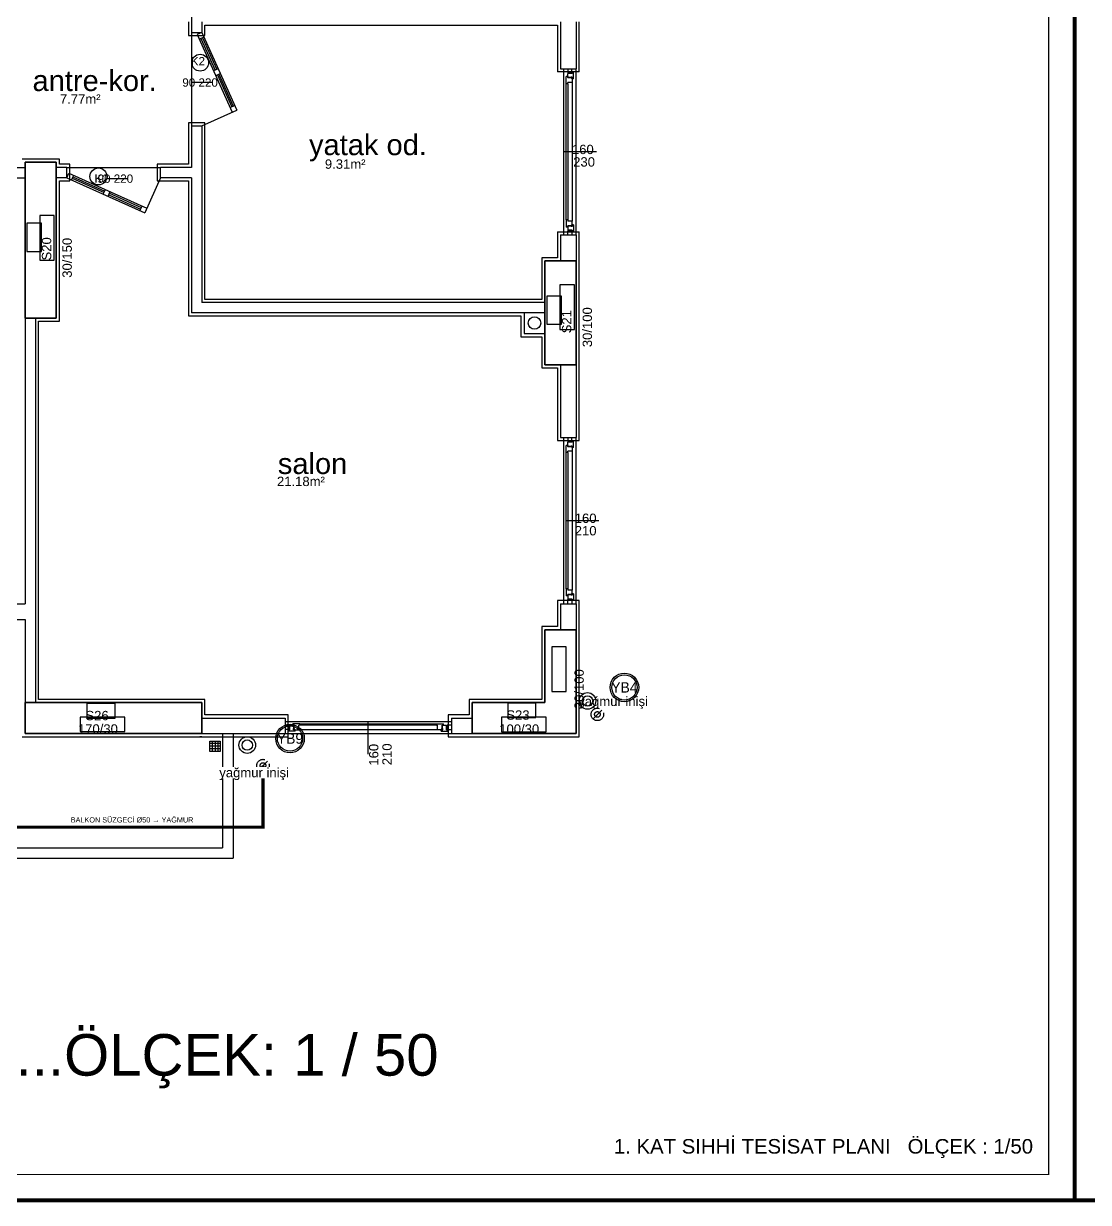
# Model space of a CAD drawing. Header units: centimetres. Extents: x -3962 to 31822, y -2 to 2802.
# Drawn here: x 11489 to 12513, y -2 to 1133 of the extents above; entities that cross this region are included whole.
import ezdxf
from ezdxf.enums import TextEntityAlignment as Align

# ---------------------------------------------------------------- set-up
doc = ezdxf.new("R2010")
doc.units = ezdxf.units.CM
doc.linetypes.add('YAGMUR HATTI', pattern=[36, 30, -6])
for name, color, linetype in [('ROTAS-KAT-ADI', 1, 'CONTINUOUS'), ('ROTAS-MIMARI', 8, 'CONTINUOUS'), ('ROTAS-MIMARI-KOLON', 8, 'CONTINUOUS'), ('ROTAS-MIMARI-YAZI', 8, 'CONTINUOUS'), ('ROTAS-PAFTA', 7, 'CONTINUOUS'), ('ROTAS-TEFRIS', 15, 'CONTINUOUS'), ('ROTAS-YAGMUR-BORUSU', 3, 'YAGMUR HATTI'), ('ROTAS-YAGMUR-BORUSU-CAP', 3, 'CONTINUOUS')]:
    doc.layers.add(name, color=color, linetype=linetype)
doc.styles.add('ROTAS', font='arial.ttf')

# ---------------------------------------------------------------- blocks, each defined once
blk = doc.blocks.new('ROTAS-KOLON-NO-YAGMUR')
for radius in [27.5, 24.3]:
    blk.add_circle((0, 0), radius)
blk.add_attdef('K', text='', height=20).set_placement((0, 0), align=Align.MIDDLE_CENTER)

msp = doc.modelspace()

# ---------------------------------------------------------------- linework, layer by layer
at = {"layer": 'ROTAS-MIMARI'}
for p, q in [((11650.4, 1154.2), (11650.4, 1124.2)), ((11647.4, 1134.2), (11647.4, 1121.2)), ((11650.4, 1124.2), (11660.4, 1124.2)), ((11650.4, 1124.2), (11650.4, 1034.2)), ((11660.4, 1124.2), (11655.9, 1122.2)), ((11660.4, 1134.2), (11660.4, 1124.2)), ((11660.4, 1124.2), (11694.1, 1049.4)), ((11663.4, 1121.2), (11663.4, 1131.2)), ((11663.4, 1131.2), (11710.4, 1131.2)), ((11710.4, 1131.2), (11985.4, 1131.2)), ((11985.4, 1131.2), (12002.4, 1131.2)), ((12002.4, 1131.2), (12002.4, 1086.2)), ((12005.4, 1134.2), (12005.4, 1089.2)), ((12020.4, 1134.2), (12020.4, 1089.2)), ((12023.4, 1086.2), (12023.4, 1134.2)), ((11647.4, 1121.2), (11663.4, 1121.2)), ((11655.9, 1122.2), (11689.5, 1047.3)), ((11662.5, 1119.7), (11657.9, 1117.6)), ((11659.5, 1118.4), (11673.3, 1087.8)), ((11661, 1119), (11674.7, 1088.4)), ((11676.2, 1089.1), (11671.7, 1087)), ((11678.3, 1084.5), (11673.7, 1082.5)), ((11675.3, 1083.2), (11689.1, 1052.6)), ((11676.8, 1083.8), (11690.5, 1053.2)), ((12023.4, 1086.2), (12002.4, 1086.2)), ((12005.4, 1089.2), (12020.4, 1089.2)), ((12008.6, 929.2), (12008.6, 1089.2)), ((12011, 1074.8), (12011, 1081.6)), ((12012.4, 1081.6), (12011, 1081.6)), ((12012.4, 1089.2), (12012.4, 1085.2)), ((12012.4, 1085.2), (12016.4, 1085.2)), ((12016.6, 1084.7), (12012.4, 1084.7)), ((12012.4, 1080.7), (12012.4, 1084.7)), ((12012.4, 1081.6), (12012.4, 1080.4)), ((12015.6, 1080.7), (12012.4, 1080.7)), ((12015.6, 1080.4), (12012.4, 1080.4)), ((12016.6, 1081), (12015.6, 1081)), ((12015.6, 1080.7), (12015.6, 1081)), ((12015.6, 1080.1), (12015.6, 1080.4)), ((12016.1, 1080.1), (12015.6, 1080.1)), ((12016.6, 1080.4), (12016.1, 1080.4)), ((12016.1, 1080.1), (12016.1, 1080.4)), ((12016.4, 1085.2), (12016.4, 1089.2)), ((12016.6, 1084.7), (12016.6, 1085.9)), ((12018, 1085.9), (12016.6, 1085.9)), ((12016.6, 1079.5), (12016.6, 1081)), ((12016.6, 1080.4), (12016.6, 1076)), ((12018, 1079.5), (12016.6, 1079.5)), ((12018, 1079.5), (12018, 1085.9)), ((12020.4, 929.2), (12020.4, 1089.2)), ((11669.9, 1075.8), (11650.6, 1075.8)), ((12011, 943.6), (12011, 1074.8)), ((12012.4, 1074.8), (12011, 1074.8)), ((12012.4, 1074.8), (12012.4, 1076)), ((12016.6, 1076), (12012.4, 1076)), ((12012.4, 1074.8), (12012.4, 943.6)), ((12016.6, 1076), (12016.6, 942.4)), ((11660.4, 1034.2), (11694.1, 1049.4)), ((11687.4, 1051.9), (11692, 1053.9)), ((11663.4, 1037.2), (11647.4, 1037.2)), ((11647.4, 1037.2), (11647.4, 997.2)), ((11650.4, 1034.2), (11650.4, 994.2)), ((11650.4, 1034.2), (11660.4, 1034.2)), ((11660.4, 1034.2), (11660.4, 864.2)), ((11663.4, 867.2), (11663.4, 1037.2)), ((11523.4, 1002.2), (11487.4, 1002.2)), ((11523.4, 997.2), (11523.4, 1002.2)), ((12040, 1009.2), (12008.6, 1009.2)), ((11479.9, 994.2), (11490.4, 994.2)), ((11530.5, 994.2), (11520.4, 994.2)), ((11533.5, 997.2), (11523.4, 997.2)), ((11530.5, 984.2), (11530.5, 994.2)), ((11530.5, 994.2), (11620.5, 994.2)), ((11530.5, 984.2), (11532.5, 988.8)), ((11532.5, 988.8), (11607.4, 955.1)), ((11533.5, 981.2), (11533.5, 997.2)), ((11647.4, 997.2), (11617.5, 997.2)), ((11617.5, 997.2), (11617.5, 981.2)), ((11650.4, 994.2), (11620.5, 994.2)), ((11620.5, 984.2), (11620.5, 994.2)), ((11479.9, 984.2), (11490.4, 984.2)), ((11530.5, 984.2), (11520.4, 984.2)), ((11523.4, 846.2), (11523.4, 981.2)), ((11523.4, 981.2), (11533.5, 981.2)), ((11530.5, 984.2), (11605.4, 950.6)), ((11535, 982.2), (11537.1, 986.7)), ((11535.7, 983.7), (11566.3, 969.9)), ((11536.4, 985.1), (11567, 971.4)), ((11588.7, 983.2), (11569.3, 983.2)), ((11620.5, 984.2), (11605.4, 950.6)), ((11617.5, 981.2), (11647.4, 981.2)), ((11650.4, 984.2), (11620.5, 984.2)), ((11647.4, 981.2), (11647.4, 851.2)), ((11650.4, 984.2), (11650.4, 854.2)), ((11565.6, 968.4), (11567.7, 973)), ((11570.2, 966.4), (11572.3, 970.9)), ((11570.9, 967.9), (11601.5, 954.1)), ((11571.5, 969.3), (11602.1, 955.6)), ((11602.9, 957.2), (11600.8, 952.6)), ((12012.4, 943.6), (12011, 943.6)), ((12011, 943.6), (12011, 936.8)), ((12012.4, 943.6), (12012.4, 942.4)), ((12016.6, 942.4), (12012.4, 942.4)), ((12016.6, 938), (12016.6, 942.4)), ((12002.4, 932.2), (12002.4, 907.2)), ((12002.4, 932.2), (12023.4, 932.2)), ((12012.4, 936.8), (12011, 936.8)), ((12012.4, 936.8), (12012.4, 938)), ((12015.6, 938), (12012.4, 938)), ((12012.4, 937.7), (12012.4, 933.7)), ((12015.6, 937.7), (12012.4, 937.7)), ((12016.6, 933.7), (12012.4, 933.7)), ((12012.4, 929.2), (12012.4, 933.2)), ((12012.4, 933.2), (12016.4, 933.2)), ((12016.1, 938.3), (12015.6, 938.3)), ((12015.6, 938.3), (12015.6, 938)), ((12015.6, 937.7), (12015.6, 937.4)), ((12016.6, 937.4), (12015.6, 937.4)), ((12016.1, 938.3), (12016.1, 938)), ((12016.6, 938), (12016.1, 938)), ((12016.4, 933.2), (12016.4, 929.2)), ((12018, 938.9), (12016.6, 938.9)), ((12016.6, 938.9), (12016.6, 937.4)), ((12016.6, 933.7), (12016.6, 932.5)), ((12018, 932.5), (12016.6, 932.5)), ((12018, 938.9), (12018, 932.5)), ((12023.4, 904.2), (12023.4, 932.2)), ((12005.4, 929.2), (12005.4, 904.2)), ((12005.4, 929.2), (12020.4, 929.2)), ((12020.4, 929.2), (12020.4, 904.2)), ((12002.4, 907.2), (11987.4, 907.2)), ((11987.4, 907.2), (11987.4, 867.2)), ((12023.4, 854.2), (12023.4, 904.2)), ((11990.4, 864.2), (11660.4, 864.2)), ((11987.4, 867.2), (11663.4, 867.2)), ((11647.4, 851.2), (11967.4, 851.2)), ((11990.4, 854.2), (11650.4, 854.2)), ((11967.4, 851.2), (11967.4, 831.2)), ((11970.4, 854.2), (11970.4, 834.2)), ((11970.4, 854.2), (11970.4, 834.2)), ((11970.4, 854.2), (11970.4, 834.2)), ((12023.4, 731.2), (12023.4, 854.2)), ((11490.4, 849.2), (11490.4, 574.2)), ((11500.4, 849.2), (11500.4, 479.2)), ((11503.4, 482.2), (11503.4, 846.2)), ((11503.4, 846.2), (11523.4, 846.2)), ((11967.4, 831.2), (11987.4, 831.2)), ((11970.4, 834.2), (11990.4, 834.2)), ((11987.4, 831.2), (11987.4, 801.2)), ((11987.4, 801.2), (12002.4, 801.2)), ((12002.4, 801.2), (12002.4, 731.2)), ((12005.4, 804.2), (12005.4, 734.2)), ((12020.4, 804.2), (12020.4, 734.2)), ((12002.4, 731.2), (12023.4, 731.2)), ((12005.4, 734.2), (12020.4, 734.2)), ((12008.6, 574.2), (12008.6, 734.2)), ((12011, 719.8), (12011, 726.6)), ((12012.4, 726.6), (12011, 726.6)), ((12012.4, 734.2), (12012.4, 730.2)), ((12012.4, 730.2), (12016.4, 730.2)), ((12016.6, 729.7), (12012.4, 729.7)), ((12012.4, 725.7), (12012.4, 729.7)), ((12012.4, 726.6), (12012.4, 725.4)), ((12016.4, 730.2), (12016.4, 734.2)), ((12016.6, 729.7), (12016.6, 730.9)), ((12018, 730.9), (12016.6, 730.9)), ((12018, 724.5), (12018, 730.9)), ((12020.4, 574.2), (12020.4, 734.2)), ((12011, 588.6), (12011, 719.8)), ((12012.4, 719.8), (12011, 719.8)), ((12015.6, 725.7), (12012.4, 725.7)), ((12015.6, 725.4), (12012.4, 725.4)), ((12012.4, 719.8), (12012.4, 721)), ((12016.6, 721), (12012.4, 721)), ((12012.4, 719.8), (12012.4, 588.6)), ((12016.6, 726), (12015.6, 726)), ((12015.6, 725.7), (12015.6, 726)), ((12015.6, 725.1), (12015.6, 725.4)), ((12016.1, 725.1), (12015.6, 725.1)), ((12016.6, 725.4), (12016.1, 725.4)), ((12016.1, 725.1), (12016.1, 725.4)), ((12016.6, 724.5), (12016.6, 726)), ((12016.6, 725.4), (12016.6, 721)), ((12018, 724.5), (12016.6, 724.5)), ((12016.6, 721), (12016.6, 587.4)), ((12010.8, 654.2), (12042.2, 654.2)), ((12012.4, 588.6), (12011, 588.6)), ((12011, 588.6), (12011, 581.8)), ((12012.4, 581.8), (12011, 581.8)), ((12012.4, 588.6), (12012.4, 587.4)), ((12016.6, 587.4), (12012.4, 587.4)), ((12012.4, 581.8), (12012.4, 583)), ((12015.6, 583), (12012.4, 583)), ((12012.4, 582.7), (12012.4, 578.7)), ((12015.6, 582.7), (12012.4, 582.7)), ((12016.6, 578.7), (12012.4, 578.7)), ((12016.1, 583.3), (12015.6, 583.3)), ((12015.6, 583.3), (12015.6, 583)), ((12015.6, 582.7), (12015.6, 582.4)), ((12016.6, 582.4), (12015.6, 582.4)), ((12016.1, 583.3), (12016.1, 583)), ((12016.6, 583), (12016.1, 583)), ((12016.6, 583), (12016.6, 587.4)), ((12018, 583.9), (12016.6, 583.9)), ((12016.6, 583.9), (12016.6, 582.4)), ((12016.6, 578.7), (12016.6, 577.5)), ((12018, 583.9), (12018, 577.5)), ((11460.4, 574.2), (11490.4, 574.2)), ((12023.4, 577.2), (12002.4, 577.2)), ((12002.4, 577.2), (12002.4, 552.3)), ((12005.4, 574.2), (12005.4, 549.3)), ((12005.4, 574.2), (12020.4, 574.2)), ((12012.4, 574.2), (12012.4, 578.2)), ((12012.4, 578.2), (12016.4, 578.2)), ((12016.4, 578.2), (12016.4, 574.2)), ((12018, 577.5), (12016.6, 577.5)), ((12020.4, 574.2), (12020.4, 549.3)), ((12023.4, 549.3), (12023.4, 577.2)), ((11460.4, 559.2), (11490.4, 559.2)), ((11490.4, 559.2), (11490.4, 479.2)), ((12002.4, 552.3), (11987.4, 552.3)), ((11987.4, 552.3), (11987.4, 482.2)), ((12023.4, 446.2), (12023.4, 549.3)), ((11663.4, 482.2), (11503.4, 482.2)), ((11663.4, 467.2), (11663.4, 482.2)), ((11987.4, 482.2), (11917.4, 482.2)), ((11917.4, 482.2), (11917.4, 467.2)), ((11743.4, 467.2), (11663.4, 467.2)), ((11743.4, 446.2), (11743.4, 467.2)), ((11897.4, 467.2), (11897.4, 446.2)), ((11917.4, 467.2), (11897.4, 467.2)), ((11660.4, 464.2), (11665.4, 464.2)), ((11660.4, 464.2), (11740.4, 464.2)), ((11740.4, 464.2), (11740.4, 449.2)), ((11740.4, 461), (11900.4, 461)), ((11740.4, 457.2), (11744.4, 457.2)), ((11744.4, 457.2), (11744.4, 453.2)), ((11748.9, 457.2), (11744.9, 457.2)), ((11744.9, 453), (11744.9, 457.2)), ((11748, 457.2), (11748, 458.6)), ((11754.8, 458.6), (11748, 458.6)), ((11748, 457.2), (11749.2, 457.2)), ((11748.9, 454), (11748.6, 454)), ((11748.6, 453), (11748.6, 454)), ((11748.9, 454), (11748.9, 457.2)), ((11749.2, 454), (11749.2, 457.2)), ((11749.5, 454), (11749.2, 454)), ((11749.5, 453.5), (11749.5, 454)), ((11753.6, 453), (11753.6, 457.2)), ((11754.8, 457.2), (11753.6, 457.2)), ((11754.8, 458.6), (11886, 458.6)), ((11754.8, 457.2), (11754.8, 458.6)), ((11886, 457.2), (11754.8, 457.2)), ((11820.4, 429.6), (11820.4, 461)), ((11886, 458.6), (11892.8, 458.6)), ((11886, 457.2), (11886, 458.6)), ((11886, 457.2), (11887.2, 457.2)), ((11887.2, 453), (11887.2, 457.2)), ((11891.3, 454), (11891.6, 454)), ((11891.3, 453.5), (11891.3, 454)), ((11891.6, 454), (11891.6, 457.2)), ((11892.8, 457.2), (11891.6, 457.2)), ((11891.9, 454), (11891.9, 457.2)), ((11891.9, 457.2), (11895.9, 457.2)), ((11891.9, 454), (11892.2, 454)), ((11892.2, 453), (11892.2, 454)), ((11892.8, 457.2), (11892.8, 458.6)), ((11895.9, 453), (11895.9, 457.2)), ((11900.4, 457.2), (11896.4, 457.2)), ((11896.4, 457.2), (11896.4, 453.2)), ((11900.4, 464.2), (11920.4, 464.2)), ((11900.4, 464.2), (11900.4, 449.2)), ((11487.4, 446.2), (11660.4, 446.2)), ((11660.4, 446.2), (11658.4, 446.2)), ((11658.4, 446.2), (11743.4, 446.2)), ((11660.4, 449.2), (11665.4, 449.2)), ((11660.4, 449.2), (11740.4, 449.2)), ((11744.4, 453.2), (11740.4, 453.2)), ((11740.4, 449.2), (11900.4, 449.2)), ((11743.7, 451.6), (11743.7, 453)), ((11744.9, 453), (11743.7, 453)), ((11750.1, 451.6), (11743.7, 451.6)), ((11750.1, 453), (11748.6, 453)), ((11749.5, 453.5), (11749.2, 453.5)), ((11749.2, 453), (11749.2, 453.5)), ((11749.2, 453), (11753.6, 453)), ((11750.1, 451.6), (11750.1, 453)), ((11887.2, 453), (11753.6, 453)), ((11891.6, 453), (11887.2, 453)), ((11890.7, 453), (11892.2, 453)), ((11890.7, 451.6), (11890.7, 453)), ((11890.7, 451.6), (11897.1, 451.6)), ((11891.3, 453.5), (11891.6, 453.5)), ((11891.6, 453), (11891.6, 453.5)), ((11895.9, 453), (11897.1, 453)), ((11896.4, 453.2), (11900.4, 453.2)), ((11897.1, 451.6), (11897.1, 453)), ((11897.4, 446.2), (11920.4, 446.2)), ((11900.4, 449.2), (11920.4, 449.2)), ((11920.4, 446.2), (12023.4, 446.2)), ((11668.1, 432.1), (11668.1, 442.1)), ((11668.1, 442.1), (11678.1, 442.1)), ((11678.1, 439.6), (11668.1, 439.6)), ((11678.1, 437.1), (11668.1, 437.1)), ((11678.1, 434.6), (11668.1, 434.6)), ((11678.1, 432.1), (11668.1, 432.1)), ((11670.4, 442.1), (11670.4, 432.1)), ((11673.1, 442.1), (11673.1, 432.1)), ((11675.7, 442.1), (11675.7, 432.1)), ((11678.1, 442.1), (11678.1, 432.1))]:
    msp.add_line(p, q, dxfattribs=at)
for points in [[(11490.4, 999.2), (11520.4, 999.2)], [(11490.4, 849.2), (11490.4, 999.2)], [(11520.4, 999.2), (11520.4, 849.2)], [(11990.4, 804.2), (11990.4, 904.2)], [(11990.4, 904.2), (12020.4, 904.2)], [(12020.4, 904.2), (12020.4, 804.2)], [(11520.4, 849.2), (11490.4, 849.2)], [(12020.4, 804.2), (11990.4, 804.2)], [(11990.4, 479.2), (11990.4, 549.2)], [(11990.4, 549.2), (12020.4, 549.2)], [(12020.4, 549.2), (12020.4, 449.2)], [(11490.4, 479.2), (11660.4, 479.2)], [(11490.4, 449.2), (11490.4, 479.2)], [(11660.4, 479.2), (11660.4, 449.2)], [(11920.4, 479.2), (11990.4, 479.2)], [(11920.4, 449.2), (11920.4, 479.2)], [(11660.4, 449.2), (11490.4, 449.2)], [(11680.4, 449.2), (11680.4, 339.2)], [(11690.4, 449.2), (11690.4, 329.2)], [(12020.4, 449.2), (11920.4, 449.2)], [(11310.4, 339.2), (11680.4, 339.2)], [(11310.4, 329.2), (11690.4, 329.2)]]:
    msp.add_lwpolyline(points, dxfattribs=at)
for centre, radius in [((11658.8, 1095), 8.14), ((11560.9, 985.5), 8.14), ((11980.4, 844.4), 6.03), ((12031.4, 480.7), 8), ((12031.4, 480.7), 5), ((11704.1, 438.2), 8), ((11704.1, 438.2), 5)]:
    msp.add_circle(centre, radius, dxfattribs=at)
at = {"layer": 'ROTAS-MIMARI-KOLON'}
for points in [[(11520.4, 999.2), (11490.4, 999.2), (11490.4, 849.2), (11520.4, 849.2), (11520.4, 999.2)], [(11518.4, 904.8), (11518.4, 947.9), (11504.4, 947.9), (11504.4, 904.8), (11518.4, 904.8)], [(11506.1, 913.4), (11506.1, 940.5), (11492.1, 940.5), (11492.1, 913.4), (11506.1, 913.4)], [(12020.4, 904.2), (11990.4, 904.2), (11990.4, 804.2), (12020.4, 804.2), (12020.4, 904.2)], [(12018.8, 838.1), (12018.8, 881.2), (12004.9, 881.2), (12004.9, 838.1), (12018.8, 838.1)], [(12006.4, 843.4), (12006.4, 870.4), (11992.4, 870.4), (11992.4, 843.4), (12006.4, 843.4)], [(12020.4, 549.2), (11990.4, 549.2), (11990.4, 479.2), (11920.4, 479.2), (11920.4, 449.2), (12020.4, 449.2), (12020.4, 549.2)], [(12011, 489.7), (12011, 532.8), (11997, 532.8), (11997, 489.7), (12011, 489.7)], [(11660.4, 479.2), (11490.4, 479.2), (11490.4, 449.2), (11660.4, 449.2), (11660.4, 479.2)], [(11549.8, 464.1), (11576.9, 464.1), (11576.9, 478.1), (11549.8, 478.1), (11549.8, 464.1)], [(11954.7, 464.7), (11981.8, 464.7), (11981.8, 478.6), (11954.7, 478.6), (11954.7, 464.7)], [(11543.2, 451.2), (11586.4, 451.2), (11586.4, 465.2), (11543.2, 465.2), (11543.2, 451.2)], [(11948.5, 451.1), (11991.6, 451.1), (11991.6, 465.1), (11948.5, 465.1), (11948.5, 451.1)]]:
    msp.add_lwpolyline(points, dxfattribs=at)
at = {"layer": 'ROTAS-PAFTA'}
for points, const_width in [([(10000, 0), (12500, 0), (12500, 2800), (10000, 2800)], 4), ([(12500, 0), (15000, 0), (15000, 2800), (12500, 2800)], 4), ([(10025, 25), (12475, 25), (12475, 2775), (10025, 2775)], 1)]:
    msp.add_lwpolyline(points, close=True, dxfattribs=dict(at, const_width=const_width))
at = {"layer": 'ROTAS-YAGMUR-BORUSU'}
for p, q in [((12036.7, 463.5), (12045.1, 471.9)), ((11715, 414.3), (11723.4, 422.7))]:
    msp.add_line(p, q, dxfattribs=at)
at = {"layer": 'ROTAS-YAGMUR-BORUSU', "const_width": 3}
msp.add_lwpolyline([(11467.4, 359.2), (11719.2, 359.2), (11719.2, 418.5)], dxfattribs=at)
at = {"layer": 'ROTAS-YAGMUR-BORUSU'}
for centre, radius in [((12040.9, 467.7), 6), ((12040.9, 467.7), 2.7), ((11719.2, 418.5), 6), ((11719.2, 418.5), 2.7)]:
    msp.add_circle(centre, radius, dxfattribs=at)

# ---------------------------------------------------------------- block references
at = {"layer": 'ROTAS-TEFRIS'}
ref = msp.add_blockref('ROTAS-KOLON-NO-YAGMUR', (12066.9, 493.7), dxfattribs=dict(at, xscale=0.5, yscale=0.5))
ref.add_attrib('K', 'YB4', dxfattribs={"height": 10}).set_placement((12066.9, 493.7), align=Align.MIDDLE_CENTER)
ref = msp.add_blockref('ROTAS-KOLON-NO-YAGMUR', (11745.2, 444.5), dxfattribs=dict(at, xscale=0.5, yscale=0.5))
ref.add_attrib('K', 'YB9', dxfattribs={"height": 10}).set_placement((11745.2, 444.5), align=Align.MIDDLE_CENTER)

# ---------------------------------------------------------------- texts
at = {"layer": 'ROTAS-KAT-ADI', "style": 'ROTAS'}
msp.add_text('1. KAT SIHHİ TESİSAT PLANI..........ÖLÇEK: 1 / 50', height=40, dxfattribs=at).set_placement((11250, 120), align=Align.CENTER)
at = {"layer": 'ROTAS-MIMARI-YAZI', "style": 'ROTAS'}
for s, height, p in [('K2', 8, (11656.6, 1096.4)), ('antre-kor.', 20, (11557.3, 1077.7)), ('90 220', 8, (11658.7, 1075.9)), ('7.77m²', 9, (11543.4, 1060)), ('yatak od.', 20, (11820.2, 1016)), ('160', 9, (12026.9, 1011.5)), ('9.31m²', 9, (11798.3, 997.4)), ('230', 9, (12028.1, 999.5)), ('K2', 8, (11564, 983.4)), ('90 220', 8, (11577.2, 983.4)), ('salon', 20, (11766.9, 709.1)), ('21.18m²', 9, (11755.7, 692)), ('160', 9, (12029.6, 656.5)), ('210', 9, (12029.6, 644.5)), ('yağmur inişi', 9, (12056, 480.3)), ('S26', 9, (11559.6, 466.6)), ('S23', 9, (11964.5, 467.1)), ('170/30', 9, (11560.4, 453.7)), ('100/30', 9, (11965.7, 453.6))]:
    msp.add_text(s, height=height, dxfattribs=at).set_placement(p, align=Align.MIDDLE_CENTER)
for s, p in [('S20', (11511, 915.8)), ('30/150', (11530.8, 907.2)), ('S21', (12011.3, 845.7)), ('30/100', (12031.2, 840.4)), ('30/100', (12023.3, 492)), ('160', (11825.7, 428.9)), ('210', (11838.5, 429.3))]:
    msp.add_text(s, height=9, rotation=90, dxfattribs=at).set_placement(p, align=Align.MIDDLE_CENTER)
at = {"layer": 'ROTAS-PAFTA', "style": 'ROTAS'}
msp.add_text('1. KAT SIHHİ TESİSAT PLANI   ÖLÇEK : 1/50', height=14, dxfattribs=at).set_placement((12460, 45), align=Align.RIGHT)
at = {"layer": 'ROTAS-YAGMUR-BORUSU-CAP', "style": 'ROTAS'}
msp.add_text('BALKON SÜZGECİ Ø50 → YAĞMUR', height=5, dxfattribs=at).set_placement((11593.3, 362.2), align=Align.BOTTOM_CENTER)

# ---------------------------------------------------------------- next in the draw order: wipeouts: each hides what was drawn before it
msp.add_wipeout([(11745.2, 406.2), (11676.2, 406.2), (11676.2, 417.2), (11745.2, 417.2)])

# ---------------------------------------------------------------- next in the draw order: texts
at = {"layer": 'ROTAS-MIMARI-YAZI', "style": 'ROTAS'}
msp.add_text('yağmur inişi', height=9, dxfattribs=at).set_placement((11710.7, 411.7), align=Align.MIDDLE_CENTER)

doc.saveas('drawing.dxf')
